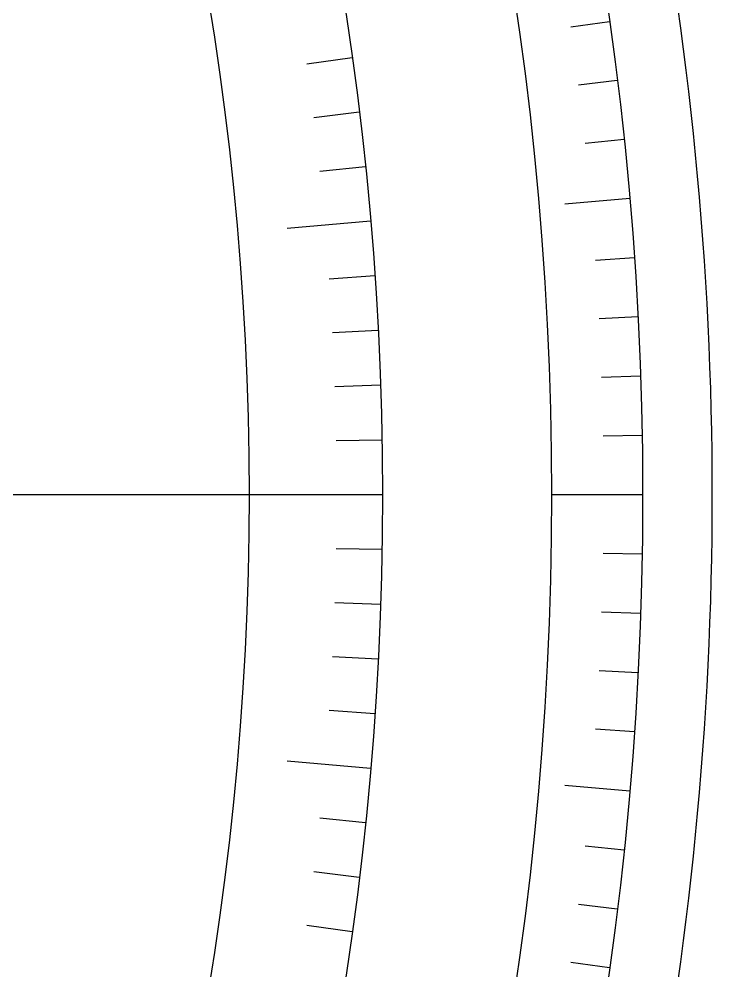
# Model space of a CAD drawing. Header units: millimetres. Extents: x -65 to 65, y -65 to 84.
# Drawn here: x 52.01 to 65, y -8.92 to 8.92 of the extents above; entities that cross this region are included whole.
import ezdxf

# ---------------------------------------------------------------- set-up
doc = ezdxf.new("R2010")
doc.units = ezdxf.units.MM
for name, color, linetype in [('CUT_OUTER', 1, 'Continuous'), ('ENGRAVE', 7, 'Continuous'), ('ENGRAVE_FINE', 8, 'Continuous')]:
    doc.layers.add(name, color=color, linetype=linetype)

msp = doc.modelspace()

# ---------------------------------------------------------------- linework, layer by layer
at = {"layer": 'CUT_OUTER'}
msp.add_lwpolyline([(64.3538, 9.1428), (64.4087, 8.7477), (64.4611, 8.3524), (64.5112, 7.9567), (64.5588, 7.5607), (64.604, 7.1644), (64.6467, 6.7679), (64.687, 6.3711), (64.7249, 5.9741), (64.7603, 5.5768), (64.7933, 5.1794), (64.8239, 4.7817), (64.852, 4.3839), (64.8777, 3.9858), (64.9009, 3.5877), (64.9217, 3.1894), (64.9401, 2.791), (64.956, 2.3925), (64.9694, 1.9939), (64.9804, 1.5952), (64.989, 1.1964), (64.9951, 0.7976), (64.9988, 0.3988), (65, 0), (64.9988, -0.3988), (64.9951, -0.7976), (64.989, -1.1964), (64.9804, -1.5952), (64.9694, -1.9939), (64.956, -2.3925), (64.9401, -2.791), (64.9217, -3.1894), (64.9009, -3.5877), (64.8777, -3.9858), (64.852, -4.3839), (64.8239, -4.7817), (64.7933, -5.1794), (64.7603, -5.5768), (64.7249, -5.9741), (64.687, -6.3711), (64.6467, -6.7679), (64.604, -7.1644), (64.5588, -7.5607), (64.5112, -7.9567), (64.4611, -8.3524), (64.4087, -8.7477), (64.3538, -9.1428)], dxfattribs=at)
at = {"layer": 'ENGRAVE'}
for points in [[(63.4576, 5.5518), (62.2435, 5.4456)], [(58.6012, 5.1269), (57.0341, 4.9898)], [(58.825, 0), (51.675, 0)], [(63.7, 0), (61.9938, 0)], [(58.6012, -5.1269), (57.0341, -4.9898)], [(63.4576, -5.5518), (62.2435, -5.4456)]]:
    msp.add_lwpolyline(points, dxfattribs=at)
for radius in [63.7, 63.7, 61.9938, 58.825, 58.825, 56.3225]:
    msp.add_circle((0, 0), radius, dxfattribs=at)
at = {"layer": 'ENGRAVE_FINE'}
for points in [[(63.0801, 8.8653), (62.3559, 8.7636)], [(58.2525, 8.1869), (57.4029, 8.0674)], [(63.2252, 7.7631), (62.4994, 7.674)], [(58.3865, 7.169), (57.5349, 7.0644)], [(63.351, 6.6585), (62.6238, 6.582)], [(58.5028, 6.1489), (57.6495, 6.0592)], [(63.5448, 4.4435), (62.8154, 4.3925)], [(58.6817, 4.1034), (57.8258, 4.0436)], [(63.6127, 3.3338), (62.8825, 3.2955)], [(58.7444, 3.0787), (57.8876, 3.0338)], [(63.6612, 2.2231), (62.9304, 2.1976)], [(58.7892, 2.053), (57.9317, 2.023)], [(63.6903, 1.1117), (62.9592, 1.099)], [(58.816, 1.0266), (57.9582, 1.0117)], [(58.816, -1.0266), (57.9582, -1.0117)], [(63.6903, -1.1117), (62.9592, -1.099)], [(58.7892, -2.053), (57.9317, -2.023)], [(63.6612, -2.2231), (62.9304, -2.1976)], [(58.7444, -3.0787), (57.8876, -3.0338)], [(63.6127, -3.3338), (62.8825, -3.2955)], [(58.6817, -4.1034), (57.8258, -4.0436)], [(63.5448, -4.4435), (62.8154, -4.3925)], [(58.5028, -6.1489), (57.6495, -6.0592)], [(63.351, -6.6585), (62.6238, -6.582)], [(58.3865, -7.169), (57.5349, -7.0644)], [(63.2252, -7.7631), (62.4994, -7.674)], [(58.2525, -8.1869), (57.4029, -8.0674)], [(63.0801, -8.8653), (62.3559, -8.7636)]]:
    msp.add_lwpolyline(points, dxfattribs=at)

doc.saveas('drawing.dxf')
